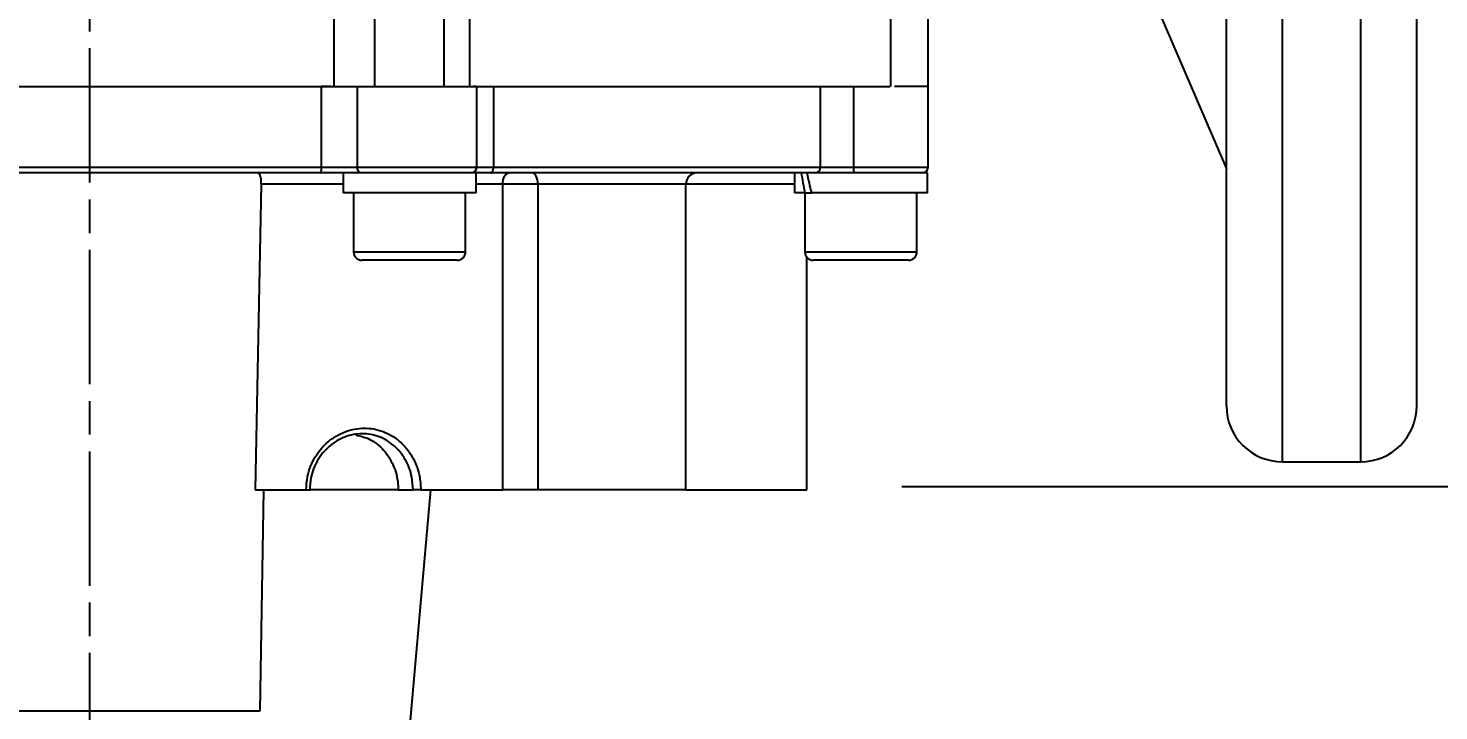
# Model space of a CAD drawing. Header units: millimetres. Extents: x 7829 to 9013, y 2050 to 2917.
# Drawn here: x 8697.4 to 8823.4, y 2568 to 2629 of the extents above; entities that cross this region are included whole.
import ezdxf

# ---------------------------------------------------------------- set-up
doc = ezdxf.new("R2010")
doc.units = ezdxf.units.MM
doc.linetypes.add('AM_ISO08W050', pattern=[18, 12, -1.5, 3, -1.5])
doc.layers.add('AM_5', color=3, linetype='Continuous', lineweight=25)
doc.layers.add('AM_7', color=4, linetype='AM_ISO08W050', lineweight=25)
doc.styles.add('工程字', font='gbenor.shx', dxfattribs={"width": 0.707, "bigfont": 'hztxt.shx'})
doc.dimstyles.new('AM_GB$0', dxfattribs={"dimtxt": 3.5, "dimasz": 2.5, "dimexe": 1, "dimexo": 1, "dimgap": 0.5, "dimtad": 1, "dimdsep": 46, "dimtxsty": '工程字', "dimcen": 0, "dimclrd": 256, "dimclre": 256, "dimclrt": 2, "dimadec": 0, "dimazin": 2, "dimtp": 0.1, "dimtm": 0.1, "dimtfac": 0.71, "dimtmove": 0, "dimatfit": 3, "dimfxl": 0, "dimlwd": -1, "dimlwe": -1, "dimarcsym": 0})

# ---------------------------------------------------------------- blocks, each defined once
blk = doc.blocks.new('*D30')
at = {"layer": 'AM_5', "transparency": 16777216}
for p, q in [((8708.28, 2887.08), (8851.25, 2887.08)), ((8850.25, 2590.58), (8850.25, 2884.58)), ((8775.49, 2588.08), (8851.25, 2588.08))]:
    blk.add_line(p, q, dxfattribs=at)
for points in [[(8849.84, 2884.58), (8850.67, 2884.58), (8850.25, 2887.08)], [(8849.84, 2590.58), (8850.67, 2590.58), (8850.25, 2588.08)]]:
    blk.add_solid(points, dxfattribs=at)
at = {"layer": 'Defpoints', "color": 0}
for p in [(8707.28, 2887.08), (8850.25, 2887.08), (8774.49, 2588.08)]:
    blk.add_point(p, dxfattribs=at)
at = {"layer": 'AM_5', "color": 2, "transparency": 16777216, "insert": (8847.25, 2737.58), "char_height": 5, "attachment_point": 5, "rotation": 90, "style": '工程字'}
blk.add_mtext('299', dxfattribs=at)

msp = doc.modelspace()

# ---------------------------------------------------------------- linework, layer by layer
at = {"color": 7, "linetype": 'Continuous', "lineweight": 25}
for p, q in [((8777.82, 2623.779), (8777.82, 2704.28)), ((8774.491, 2623.779), (8774.491, 2700.063)), ((8809.47, 2590.279), (8809.47, 2680.291)), ((8816.47, 2590.279), (8816.47, 2680.291)), ((8804.47, 2595.279), (8804.47, 2678.861)), ((8821.47, 2595.279), (8821.47, 2678.861)), ((8792.05, 2645.279), (8804.47, 2616.429)), ((8734.586, 2623.779), (8734.586, 2643.608)), ((8736.846, 2643.608), (8736.846, 2623.779)), ((8728.358, 2641.724), (8728.358, 2623.779)), ((8724.77, 2623.779), (8724.77, 2640.833)), ((8723.649, 2616.579), (8723.649, 2623.779)), ((8724.486, 2623.779), (8723.649, 2623.779)), ((8726.821, 2623.779), (8726.821, 2616.579)), ((8728.358, 2623.779), (8734.586, 2623.779)), ((8737.501, 2616.579), (8737.501, 2623.779)), ((8738.997, 2623.779), (8738.997, 2616.579)), ((8768.212, 2616.579), (8768.212, 2623.779)), ((8771.166, 2623.779), (8771.166, 2616.579)), ((8777.82, 2623.779), (8774.812, 2623.779)), ((8777.82, 2616.579), (8777.82, 2623.779)), ((8682.333, 2616.579), (8723.649, 2616.579)), ((8723.51, 2616.079), (8682.472, 2616.079)), ((8726.135, 2616.079), (8723.51, 2616.079)), ((8723.649, 2616.579), (8726.821, 2616.579)), ((8725.561, 2616.079), (8725.561, 2614.279)), ((8737.441, 2616.079), (8726.135, 2616.079)), ((8726.821, 2616.579), (8737.501, 2616.579)), ((8737.441, 2614.279), (8737.441, 2616.079)), ((8738.756, 2616.079), (8737.441, 2616.079)), ((8737.501, 2616.579), (8738.997, 2616.579)), ((8767.774, 2616.079), (8738.756, 2616.079)), ((8738.997, 2616.579), (8768.212, 2616.579)), ((8765.88, 2616.079), (8765.88, 2614.279)), ((8769.888, 2616.079), (8767.774, 2616.079)), ((8768.212, 2616.579), (8771.166, 2616.579)), ((8777.76, 2616.079), (8769.827, 2616.079)), ((8771.166, 2616.579), (8777.82, 2616.579)), ((8777.76, 2614.279), (8777.76, 2616.079)), ((8718.263, 2615.079), (8717.721, 2587.779)), ((8725.561, 2615.079), (8718.263, 2615.079)), ((8739.826, 2615.079), (8737.441, 2615.079)), ((8739.826, 2587.779), (8739.826, 2615.079)), ((8742.961, 2615.079), (8739.826, 2615.079)), ((8742.961, 2615.079), (8742.961, 2587.779)), ((8756.185, 2615.079), (8742.961, 2615.079)), ((8756.185, 2587.779), (8756.185, 2615.079)), ((8765.88, 2615.079), (8756.185, 2615.079)), ((8737.441, 2614.279), (8725.561, 2614.279)), ((8726.501, 2614.279), (8726.501, 2609.029)), ((8736.501, 2609.029), (8736.501, 2614.279)), ((8766.815, 2614.279), (8765.88, 2614.279)), ((8766.815, 2614.279), (8767.4, 2614.279)), ((8766.82, 2614.279), (8766.82, 2609.029)), ((8777.76, 2614.279), (8767.4, 2614.279)), ((8776.82, 2609.029), (8776.82, 2614.279)), ((8726.501, 2609.029), (8735.037, 2609.029)), ((8734.506, 2608.279), (8727.251, 2608.279)), ((8735.751, 2608.279), (8734.506, 2608.279)), ((8735.037, 2609.029), (8736.501, 2609.029)), ((8766.82, 2609.029), (8776.82, 2609.029)), ((8766.991, 2587.779), (8766.991, 2608.552)), ((8776.07, 2608.279), (8767.57, 2608.279)), ((8809.47, 2590.279), (8816.47, 2590.279)), ((8717.721, 2587.779), (8722.269, 2587.779)), ((8718.153, 2568.044), (8718.497, 2587.779)), ((8722.269, 2587.779), (8722.619, 2587.779)), ((8730.492, 2587.779), (8722.581, 2587.779)), ((8727.514, 2520.605), (8733.391, 2587.779)), ((8730.492, 2587.779), (8731.82, 2587.779)), ((8732.512, 2587.779), (8731.82, 2587.779)), ((8732.512, 2587.779), (8739.826, 2587.779)), ((8742.961, 2587.779), (8739.826, 2587.779)), ((8756.185, 2587.779), (8742.961, 2587.779)), ((8756.185, 2587.779), (8766.991, 2587.779)), ((8687.83, 2568.044), (8718.153, 2568.044))]:
    msp.add_line(p, q, dxfattribs=at)
at = {"color": 7, "linetype": 'Continuous', "lineweight": 25, "flags": 128}
for points in [[(8723.51, 2616.079), (8723.537, 2616.088), (8723.563, 2616.117), (8723.587, 2616.163), (8723.608, 2616.225), (8723.626, 2616.301), (8723.639, 2616.388), (8723.646, 2616.481), (8723.649, 2616.579)], [(8738.756, 2616.079), (8738.803, 2616.088), (8738.848, 2616.117), (8738.89, 2616.163), (8738.927, 2616.225), (8738.957, 2616.301), (8738.979, 2616.388), (8738.993, 2616.481), (8738.997, 2616.579)], [(8739.826, 2615.079), (8739.837, 2615.274), (8739.87, 2615.462), (8739.923, 2615.634), (8739.995, 2615.786), (8740.082, 2615.91), (8740.182, 2616.003), (8740.29, 2616.06), (8740.402, 2616.079)], [(8742.961, 2615.079), (8742.952, 2615.274), (8742.925, 2615.462), (8742.882, 2615.634), (8742.824, 2615.786), (8742.752, 2615.91), (8742.671, 2616.003), (8742.583, 2616.06), (8742.492, 2616.079)]]:
    msp.add_lwpolyline(points, dxfattribs=at)
at = {"color": 7, "linetype": 'Continuous', "lineweight": 25}
for centre, radius, start, end in [((8727.274, 2616.53), 0.455, 173.82957, 262.07934), ((8737.001, 2616.579), 0.5, 270, 0), ((8757.185, 2615.079), 1, 90, 180), ((8767.741, 2616.55), 0.472, 274.05212, 3.54674), ((8772.353, 2616.455), 1.193, 174.05972, 198.38849), ((8777.32, 2616.579), 0.5, 270, 0), ((8727.251, 2609.029), 0.75, 180, 270), ((8735.751, 2609.029), 0.75, 270, 0), ((8767.57, 2609.029), 0.75, 180, 270), ((8776.07, 2609.029), 0.75, 270, 0), ((8809.47, 2595.279), 5, 180, 270), ((8816.47, 2595.279), 5, 270, 0)]:
    msp.add_arc(centre, radius, start, end, dxfattribs=at)
for centre, start_param, end_param in [((8771.82, 2610.77), 1.1736354, 1.2882657), ((8771.82, 2613.402), 1.3401575, 1.4511703)]:
    msp.add_ellipse(centre, major_axis=(-4.468, 16.285), ratio=0.2403928, start_param=start_param, end_param=end_param, dxfattribs=at)
for points in [[(8681.212, 2623.779), (8681.579, 2623.779), (8682.313, 2623.779), (8684.13, 2623.779), (8686.416, 2623.779), (8689.161, 2623.779), (8692.277, 2623.779), (8695.683, 2623.779), (8699.287, 2623.779), (8702.991, 2623.779), (8706.695, 2623.779), (8710.299, 2623.779), (8713.705, 2623.779), (8716.821, 2623.779), (8719.566, 2623.779), (8721.852, 2623.779), (8723.67, 2623.779), (8724.403, 2623.779), (8724.77, 2623.779)], [(8724.77, 2623.779), (8724.91, 2623.779), (8725.189, 2623.779), (8726.088, 2623.779), (8727.197, 2623.779), (8727.971, 2623.779), (8728.358, 2623.779)], [(8734.586, 2623.779), (8734.86, 2623.779), (8735.408, 2623.779), (8736.088, 2623.779), (8736.61, 2623.779), (8736.767, 2623.779), (8736.846, 2623.779)]]:
    msp.add_open_spline(points, degree=3, dxfattribs=at)
for points, knots in [([(8736.846, 2623.779), (8737.115, 2623.779), (8737.652, 2623.779), (8739.158, 2623.779), (8741.124, 2623.779), (8743.541, 2623.779), (8746.321, 2623.779), (8749.383, 2623.779), (8752.632, 2623.779), (8755.969, 2623.779), (8759.291, 2623.779), (8762.496, 2623.779), (8765.487, 2623.779), (8768.172, 2623.779), (8770.467, 2623.779), (8772.307, 2623.779), (8773.616, 2623.779), (8774.382, 2623.779), (8774.428, 2623.779), (8774.448, 2623.779)], [0, 0, 0, 0, 0.0594563, 0.1189126, 0.1783689, 0.2378252, 0.2972816, 0.3567379, 0.4161942, 0.4756505, 0.5351068, 0.5945631, 0.6540194, 0.7134757, 0.772932, 0.8323883, 0.8918447, 0.951301, 1, 1, 1, 1]), ([(8737.432, 2623.779), (8737.458, 2623.779), (8737.495, 2623.779), (8737.259, 2623.779), (8737.196, 2623.779)], [0, 0, 0, 0, 0.7316948, 1, 1, 1, 1]), ([(8777.767, 2623.779), (8777.783, 2623.779), (8777.874, 2623.779), (8777.432, 2623.779), (8776.422, 2623.779), (8775.459, 2623.779), (8774.846, 2623.779), (8774.832, 2623.779)], [0, 0, 0, 0, 0.0676039, 0.3758432, 0.6840825, 0.9923218, 1, 1, 1, 1]), ([(8718.263, 2615.079), (8718.262, 2615.179), (8718.26, 2615.378), (8718.218, 2615.646), (8718.149, 2615.868), (8718.046, 2616.029), (8717.952, 2616.077), (8717.897, 2616.079), (8717.89, 2616.079)], [0, 0, 0, 0, 0.1735488, 0.3469185, 0.5279292, 0.7323627, 0.9690136, 1, 1, 1, 1]), ([(8722.269, 2587.779), (8722.294, 2588.176), (8722.357, 2589.188), (8722.98, 2590.725), (8724.161, 2592.135), (8725.718, 2593.057), (8727.454, 2593.384), (8729.169, 2593.08), (8730.678, 2592.183), (8731.813, 2590.789), (8732.423, 2589.236), (8732.487, 2588.198), (8732.512, 2587.779)], [0, 0, 0, 0, 0.0688351, 0.1754485, 0.2825754, 0.3902689, 0.4981128, 0.6055778, 0.7128637, 0.8201302, 0.9273182, 1, 1, 1, 1]), ([(8731.82, 2587.779), (8731.797, 2588.16), (8731.74, 2589.103), (8731.192, 2590.514), (8730.172, 2591.781), (8728.813, 2592.598), (8727.265, 2592.874), (8725.697, 2592.577), (8724.29, 2591.737), (8723.223, 2590.455), (8722.66, 2589.059), (8722.603, 2588.14), (8722.581, 2587.779)], [0, 0, 0, 0, 0.072955, 0.1804384, 0.2877567, 0.3948196, 0.5018796, 0.6093209, 0.7168007, 0.8239911, 0.9309056, 1, 1, 1, 1]), ([(8726.708, 2592.673), (8727.133, 2592.571), (8728.062, 2592.347), (8729.246, 2591.365), (8730.129, 2589.982), (8730.464, 2588.701), (8730.486, 2587.96), (8730.492, 2587.779)], [0, 0, 0, 0, 0.2018966, 0.4415517, 0.6819325, 0.922335, 1, 1, 1, 1])]:
    msp.add_open_spline(points, degree=3, knots=knots, dxfattribs=at)
at = {"layer": 'AM_7'}
msp.add_line((8702.99, 2309.204), (8702.915, 2889.525), dxfattribs=at)

# ---------------------------------------------------------------- dimensions: what is measured, and where the dimension line sits
at = {"layer": 'AM_5'}
dim = msp.add_linear_dim(base=(8850.253, 2887.079), p1=(8774.49, 2588.079), p2=(8707.283, 2887.079), angle=90, dimstyle='AM_GB$0', override={"dimtxt": 5}, dxfattribs=at)
dim.commit()
dim.dimension.update_dxf_attribs({"geometry": '*D30', "text_midpoint": (8847.253, 2737.579)})

doc.saveas('drawing.dxf')
